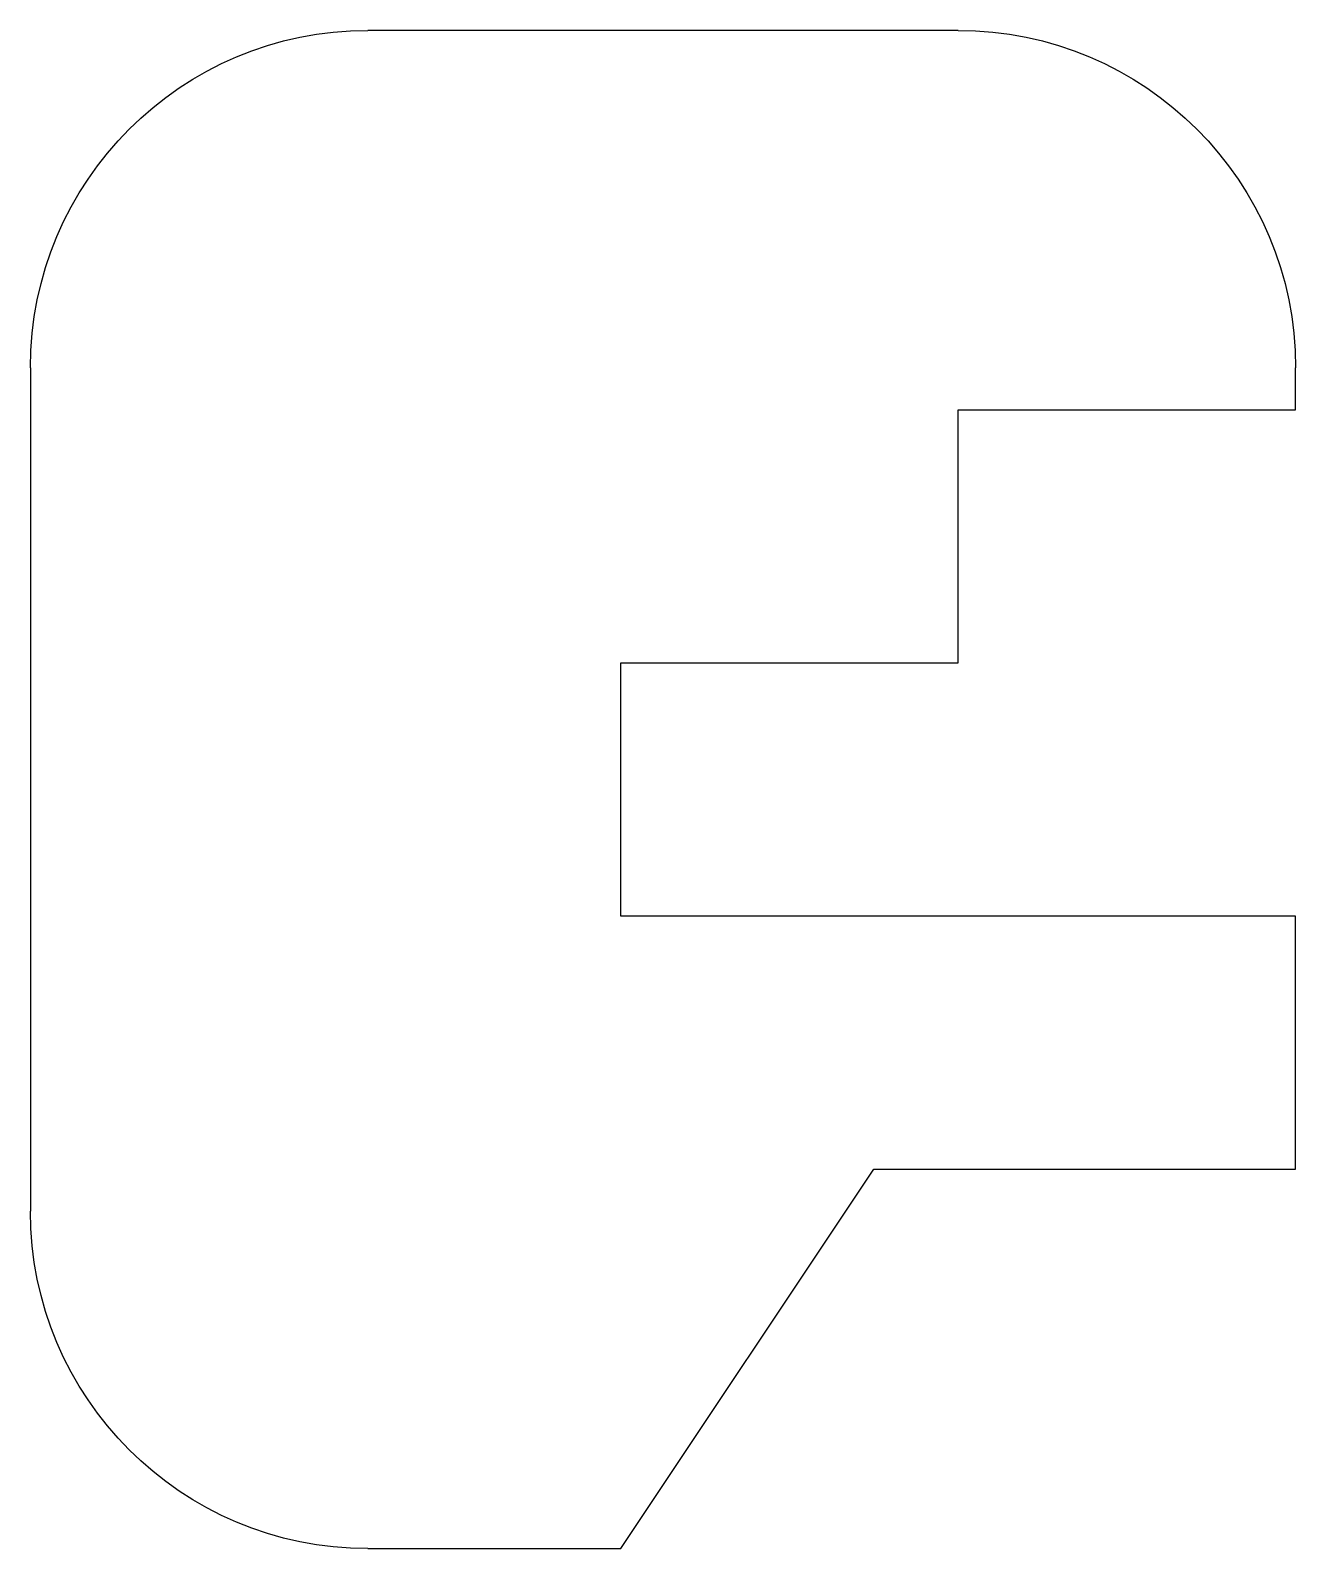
# Model space of a CAD drawing. Header units: millimetres. Extents: x 1300.7 to 1330.7, y 1510.7 to 1546.7.
import ezdxf

# ---------------------------------------------------------------- set-up
doc = ezdxf.new("R2010")
doc.units = ezdxf.units.MM

msp = doc.modelspace()

# ---------------------------------------------------------------- linework, layer by layer
at = {"extrusion": (-6.12323e-17, 1.22465e-16, -1)}
for p, q in [((1322.721, 1546.667, -2317.927), (1308.721, 1546.667, -2317.927)), ((1300.721, 1538.667, -2317.927), (1300.721, 1518.667, -2317.927)), ((1330.721, 1537.667, -2317.927), (1330.721, 1538.667, -2317.927)), ((1322.722, 1537.667, -2317.927), (1330.721, 1537.667, -2317.927)), ((1322.722, 1531.667, -2317.927), (1322.722, 1537.667, -2317.927)), ((1314.721, 1531.667, -2317.927), (1322.722, 1531.667, -2317.927)), ((1314.721, 1525.667, -2317.927), (1314.721, 1531.667, -2317.927)), ((1330.721, 1525.667, -2317.927), (1314.721, 1525.667, -2317.927)), ((1330.721, 1519.667, -2317.927), (1330.721, 1525.667, -2317.927)), ((1314.721, 1510.667, -2317.927), (1320.721, 1519.667, -2317.927)), ((1320.721, 1519.667, -2317.927), (1330.721, 1519.667, -2317.927)), ((1308.721, 1510.667, -2317.927), (1314.721, 1510.667, -2317.927))]:
    msp.add_line(p, q, dxfattribs=at)
msp.add_arc((-1322.721, 1538.667, 2317.927), 8, 90, 180, dxfattribs=at)
for centre, start_param, end_param in [((1308.721, 1538.667, -2317.927), 4.712389, 6.283185), ((1308.721, 1518.667, -2317.927), 3.141593, 4.712389)]:
    msp.add_ellipse(centre, major_axis=(0, 8), ratio=1, start_param=start_param, end_param=end_param, dxfattribs=at)

doc.saveas('drawing.dxf')
